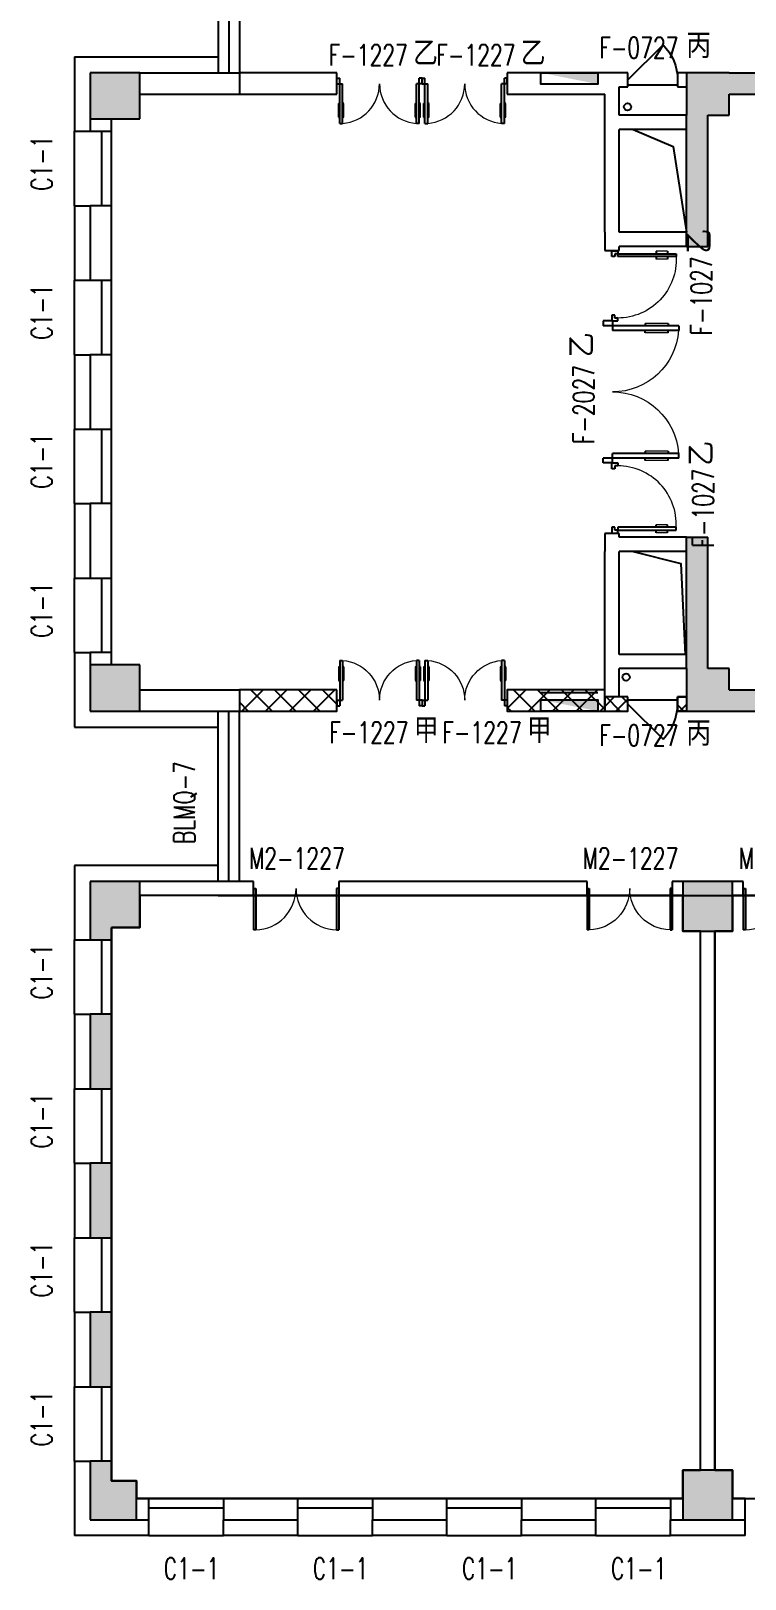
# Model space of a CAD drawing. Extents: x 1456273 to 1532071, y 313528 to 416301.
# Drawn here: x 1456298 to 1466359, y 382828 to 404654 of the extents above; entities that cross this region are included whole.
import ezdxf

# ---------------------------------------------------------------- set-up
doc = ezdxf.new("R2010")
doc.units = 0
doc.header["$LTSCALE"] = 1000
doc.header["$MEASUREMENT"] = 0
for name, color, linetype in [('body', 30, 'Continuous'), ('RM', 4, 'Continuous'), ('消防', 222, 'Continuous')]:
    doc.layers.add(name, color=color, linetype=linetype)
doc.styles.add('_TCH_WINDOW', font='txt.shx', dxfattribs={"height": 3.5, "bigfont": 'hztxt.shx'})

# ---------------------------------------------------------------- blocks, each defined once
blk = doc.blocks.new('cde')
at = {"layer": '消防'}
blk.add_hatch(color=256, dxfattribs=at).paths.add_polyline_path([(-873427, -271674), (-874227, -271674), (-873427, -271834)])
blk.add_lwpolyline([(-874227, -271674), (-873427, -271674), (-873427, -271834), (-874227, -271834)], close=True, dxfattribs=at)
blk = doc.blocks.new('$DorLib2D$00000002')
for p, q in [((-0.5, 0), (-0.5, 0.4875)), ((-0.475, 0.4875), (-0.5, 0.4875)), ((-0.475, 0), (-0.475, 0.4875)), ((0.475, 0), (0.475, 0.4875)), ((0.475, 0.4875), (0.5, 0.4875)), ((0.5, 0), (0.5, 0.4875)), ((-0.5, 0), (-0.475, 0)), ((0.5, 0), (0.475, 0))]:
    blk.add_line(p, q)
at = {"lineweight": 13}
for centre, start, end in [((-0.4875, 0), 0, 88.53072), ((0.4875, 0), 91.46928, 180)]:
    blk.add_arc(centre, 0.4875, start, end, dxfattribs=at)
blk = doc.blocks.new('$WINLIB2D$00000004')
for p, q in [((-0.5, 0.5), (0.5, 0.5)), ((-0.5, 0.241), (0.5, 0.241)), ((-0.5, -0.5), (0.5, -0.5))]:
    blk.add_line(p, q)
blk = doc.blocks.new('$DorLib2D$00000011')
for p, q in [((-0.467, 0.471), (-0.467, -0.062)), ((-0.467, 0.471), (-0.433, 0.471)), ((-0.433, 0.471), (-0.433, 0.004)), ((0.433, 0.471), (0.433, 0.004)), ((0.467, 0.471), (0.433, 0.471)), ((0.467, 0.471), (0.467, -0.062)), ((-0.483, 0.396), (-0.467, 0.396)), ((-0.417, 0.396), (-0.433, 0.396)), ((0.417, 0.396), (0.433, 0.396)), ((0.483, 0.396), (0.467, 0.396)), ((-0.483, 0.235), (-0.467, 0.235)), ((-0.417, 0.235), (-0.433, 0.235)), ((0.417, 0.235), (0.433, 0.235)), ((0.483, 0.235), (0.467, 0.235)), ((-0.5, 0.004), (-0.433, 0.004)), ((-0.5, 0.004), (-0.5, -0.062)), ((0.5, 0.004), (0.433, 0.004)), ((0.5, 0.004), (0.5, -0.062)), ((-0.5, -0.062), (-0.467, -0.062)), ((0.5, -0.062), (0.467, -0.062))]:
    blk.add_line(p, q)
at = {"lineweight": 13}
for p, q in [((-0.483, 0.396), (-0.483, 0.235)), ((-0.417, 0.396), (-0.417, 0.235)), ((0.417, 0.396), (0.417, 0.235)), ((0.483, 0.396), (0.483, 0.235))]:
    blk.add_line(p, q, dxfattribs=at)
for centre, start, end in [((-0.467, 0.004), 0, 85.904), ((0.467, 0.004), 94.096, 180)]:
    blk.add_arc(centre, 0.467, start, end, dxfattribs=at)
blk = doc.blocks.new('$DorLib2D$00000009')
for p, q in [((0.413, 0.905), (0.413, 0.081)), ((0.454, 0.905), (0.413, 0.905)), ((0.454, 0.081), (0.454, 0.905)), ((0.413, 0.782), (0.378, 0.782)), ((0.489, 0.782), (0.454, 0.782)), ((0.413, 0.624), (0.378, 0.624)), ((0.489, 0.624), (0.454, 0.624)), ((-0.494, 0.081), (-0.453, 0.081)), ((-0.494, -0.002), (-0.494, 0.081)), ((-0.453, 0.081), (-0.453, 0.039)), ((-0.453, 0.039), (-0.412, 0.039)), ((-0.412, 0.039), (-0.412, -0.002)), ((0.413, 0.081), (0.454, 0.081)), ((0.454, 0.039), (0.413, 0.039)), ((0.413, 0.039), (0.413, -0.002)), ((0.495, 0.081), (0.454, 0.081)), ((0.454, 0.081), (0.454, 0.039)), ((0.495, -0.002), (0.495, 0.081)), ((-0.494, -0.002), (-0.494, -0.002)), ((-0.412, -0.002), (-0.494, -0.002)), ((0.413, -0.002), (0.495, -0.002)), ((0.495, -0.002), (0.495, -0.002))]:
    blk.add_line(p, q)
at = {"lineweight": 13}
for p, q in [((0.378, 0.782), (0.378, 0.624)), ((0.489, 0.782), (0.489, 0.624))]:
    blk.add_line(p, q, dxfattribs=at)
blk.add_arc((0.372, 0.082), 0.825, 87.134, 180.0717, dxfattribs=at)
blk = doc.blocks.new('$DorLib2D$00000114')
at = {"color": 0}
blk.add_line((0.5, 0), (-0.207, 0.707), dxfattribs=at)
blk.add_arc((0.5, 0), 1, 135, 180, dxfattribs=at)

msp = doc.modelspace()

# ---------------------------------------------------------------- hatches: boundary and pattern name
at = {"layer": 'body'}
for points in [[(1457134, 403415), (1457834, 403415), (1457834, 404065), (1457134, 404065)], [(1465534, 403465), (1466134, 403465), (1466134, 404065), (1465534, 404065)], [(1466134, 404065), (1466134, 403765), (1473934, 403765), (1473934, 404065)], [(1465834, 403465), (1465534, 403465), (1465534, 401615), (1465834, 401615)], [(1465534, 395665), (1465834, 395665), (1465834, 397515), (1465534, 397515)], [(1457134, 395064), (1457834, 395064), (1457834, 395715), (1457134, 395715)], [(1465534, 395064), (1466134, 395064), (1466134, 395665), (1465534, 395665)], [(1466134, 395365), (1466134, 395064), (1473934, 395064), (1473934, 395365)], [(1457134, 392015), (1457834, 392015), (1457834, 392664), (1457134, 392664)], [(1465484, 391964), (1466184, 391964), (1466184, 392664), (1465484, 392664)], [(1457434, 392015), (1457134, 392015), (1457134, 391840), (1457434, 391840)], [(1457134, 390790), (1457134, 389740), (1457434, 389740), (1457434, 390790)], [(1457134, 388690), (1457134, 387640), (1457434, 387640), (1457434, 388690)], [(1457134, 386590), (1457134, 385540), (1457434, 385540), (1457434, 386590)], [(1457134, 384214), (1457434, 384214), (1457434, 384490), (1457134, 384490)], [(1465484, 383665), (1466184, 383665), (1466184, 384364), (1465484, 384364)], [(1457134, 383665), (1457784, 383665), (1457784, 384214), (1457134, 384214)]]:
    msp.add_hatch(color=256, dxfattribs=at).paths.add_polyline_path(points)
h = msp.add_hatch(dxfattribs=at)
h.set_pattern_fill('ANSI37', color=256, scale=150, style=0)
h.set_pattern_definition([(45, (458294.84, -51265.35), (-168.3798, 168.3798), []), (135, (458294.84, -51265.35), (-168.3798, -168.3798), [])])
h.paths.add_polyline_path([(1460609, 395365), (1459234, 395365), (1459234, 395064), (1460609, 395064)])
h.paths.add_polyline_path([(1464384, 395365), (1463009, 395365), (1463009, 395064), (1464384, 395064)])

# ---------------------------------------------------------------- linework, layer by layer
for p, q in [((1458934, 406465), (1458934, 404065)), ((1459084, 406465), (1459084, 404065)), ((1459234, 406465), (1459234, 404065)), ((1456909, 404290), (1456909, 403240)), ((1456909, 404290), (1458934, 404290)), ((1457834, 404065), (1457134, 404065)), ((1457134, 404065), (1457134, 403415)), ((1457834, 404065), (1459234, 404065)), ((1457834, 403415), (1457834, 404065)), ((1459234, 404065), (1459234, 403765)), ((1460609, 404065), (1459234, 404065)), ((1459234, 404065), (1459234, 403765)), ((1460609, 403765), (1460609, 404065)), ((1464484, 404065), (1463009, 404065)), ((1463009, 404065), (1463009, 403765)), ((1464709, 404065), (1464484, 404065)), ((1464709, 403865), (1464709, 404065)), ((1465534, 404065), (1465409, 404065)), ((1465409, 404065), (1465409, 403865)), ((1466134, 404065), (1465534, 404065)), ((1465534, 404065), (1465534, 403465)), ((1466134, 404065), (1473934, 404065)), ((1464584, 403865), (1464709, 403865)), ((1464584, 403465), (1464584, 403865)), ((1464709, 403894), (1465409, 403894)), ((1465409, 403865), (1465534, 403865)), ((1457834, 403765), (1459234, 403765)), ((1459234, 403765), (1460609, 403765)), ((1463009, 403765), (1464384, 403765)), ((1464384, 403465), (1464384, 403765)), ((1466134, 403765), (1473934, 403765)), ((1466134, 403465), (1466134, 403765)), ((1457134, 403415), (1457134, 403240)), ((1457134, 403415), (1457834, 403415)), ((1457434, 403240), (1457434, 403415)), ((1464384, 401815), (1464384, 403465)), ((1465534, 403465), (1464584, 403465)), ((1465534, 401615), (1465534, 403465)), ((1465834, 401615), (1465834, 403465)), ((1465834, 403465), (1466134, 403465)), ((1456909, 403240), (1457134, 403240)), ((1457134, 403240), (1457434, 403240)), ((1465534, 403265), (1464584, 403265)), ((1464584, 401815), (1464584, 403265)), ((1456909, 402190), (1456909, 401140)), ((1456909, 402190), (1457134, 402190)), ((1457134, 402190), (1457134, 401140)), ((1457434, 402190), (1457134, 402190)), ((1457434, 401140), (1457434, 402190)), ((1464384, 401815), (1464384, 401560)), ((1465534, 401815), (1464584, 401815)), ((1465534, 401615), (1464584, 401615)), ((1464584, 401560), (1464584, 401615)), ((1465534, 401615), (1465834, 401615)), ((1464384, 401560), (1464584, 401560)), ((1456909, 401140), (1457134, 401140)), ((1457134, 401140), (1457434, 401140)), ((1456909, 400090), (1456909, 399040)), ((1456909, 400090), (1457134, 400090)), ((1457134, 400090), (1457134, 399040)), ((1457434, 400090), (1457134, 400090)), ((1457434, 399040), (1457434, 400090)), ((1456909, 399040), (1457134, 399040)), ((1457134, 399040), (1457434, 399040)), ((1456909, 397990), (1456909, 396940)), ((1456909, 397990), (1457134, 397990)), ((1457134, 397990), (1457134, 396940)), ((1457434, 397990), (1457134, 397990)), ((1457434, 396940), (1457434, 397990)), ((1464584, 397569), (1464384, 397569)), ((1464384, 397569), (1464384, 397315)), ((1464584, 397515), (1464584, 397569)), ((1465534, 397515), (1464584, 397515)), ((1465534, 395665), (1465534, 397515)), ((1465534, 397515), (1465834, 397515)), ((1465834, 395665), (1465834, 397515)), ((1464384, 395665), (1464384, 397315)), ((1465534, 397315), (1464584, 397315)), ((1464584, 395865), (1464584, 397315)), ((1456909, 396940), (1457134, 396940)), ((1457134, 396940), (1457434, 396940)), ((1456909, 395890), (1456909, 394840)), ((1456909, 395890), (1457134, 395890)), ((1457434, 395890), (1457134, 395890)), ((1457134, 395890), (1457134, 395715)), ((1457834, 395715), (1457134, 395715)), ((1457134, 395715), (1457134, 395064)), ((1457434, 395715), (1457434, 395890)), ((1457834, 395064), (1457834, 395715)), ((1465534, 395865), (1464584, 395865)), ((1464384, 395064), (1464384, 395665)), ((1464584, 395265), (1464584, 395665)), ((1465534, 395665), (1464584, 395665)), ((1465534, 395665), (1465534, 395064)), ((1466134, 395665), (1465834, 395665)), ((1466134, 395365), (1466134, 395665)), ((1457834, 395365), (1459234, 395365)), ((1459234, 395365), (1459234, 395064)), ((1460609, 395365), (1459234, 395365)), ((1459234, 395365), (1459234, 395064)), ((1460609, 395064), (1460609, 395365)), ((1464384, 395365), (1463009, 395365)), ((1463009, 395365), (1463009, 395064)), ((1464384, 395064), (1464384, 395365)), ((1464384, 395132), (1464516, 395265)), ((1464601, 395064), (1464401, 395265)), ((1464709, 395265), (1464584, 395265)), ((1464709, 395180), (1464625, 395265)), ((1464709, 395064), (1464709, 395265)), ((1465409, 395259), (1465415, 395265)), ((1465534, 395265), (1465409, 395265)), ((1465409, 395265), (1465409, 395064)), ((1465534, 395253), (1465523, 395265)), ((1466134, 395365), (1473934, 395365)), ((1457134, 395064), (1457834, 395064)), ((1457834, 395064), (1459234, 395064)), ((1458934, 392664), (1458934, 395064)), ((1459084, 392664), (1459084, 395064)), ((1459234, 392664), (1459234, 395064)), ((1459234, 395064), (1460609, 395064)), ((1463009, 395064), (1464384, 395064)), ((1464384, 395064), (1464709, 395064)), ((1464541, 395064), (1464709, 395233)), ((1464709, 395226), (1465409, 395226)), ((1465499, 395064), (1465409, 395154)), ((1465409, 395064), (1465534, 395064)), ((1465439, 395064), (1465534, 395160)), ((1465534, 395064), (1466134, 395064)), ((1466134, 395064), (1473934, 395064)), ((1456909, 394840), (1458934, 394840)), ((1456909, 392890), (1456909, 391840)), ((1458934, 392890), (1456909, 392890)), ((1457834, 392664), (1457134, 392664)), ((1457134, 392664), (1457134, 392015)), ((1458934, 392664), (1457834, 392664)), ((1457834, 392015), (1457834, 392664)), ((1459434, 392664), (1458934, 392664)), ((1459434, 392465), (1459434, 392664)), ((1464134, 392664), (1460634, 392664)), ((1460634, 392664), (1460634, 392465)), ((1464134, 392465), (1464134, 392664)), ((1465484, 392664), (1465334, 392664)), ((1465334, 392664), (1465334, 392465)), ((1466184, 392664), (1465484, 392664)), ((1465484, 392664), (1465484, 391964)), ((1466335, 392664), (1466184, 392664)), ((1466184, 391964), (1466184, 392664)), ((1466335, 392465), (1466335, 392664)), ((1458934, 392465), (1457834, 392465)), ((1458934, 392465), (1459434, 392465)), ((1460634, 392465), (1464134, 392465)), ((1465334, 392465), (1465484, 392465)), ((1466184, 392465), (1466335, 392465)), ((1457134, 392015), (1457134, 391840)), ((1457434, 391840), (1457434, 392015)), ((1457434, 392015), (1457834, 392015)), ((1456909, 391840), (1457134, 391840)), ((1457134, 391840), (1457434, 391840)), ((1465484, 391964), (1466184, 391964)), ((1465734, 384364), (1465734, 391964)), ((1465934, 384364), (1465934, 391964)), ((1456909, 390790), (1456909, 389740)), ((1456909, 390790), (1457134, 390790)), ((1457134, 390790), (1457134, 389740)), ((1457434, 390790), (1457134, 390790)), ((1457434, 389740), (1457434, 390790)), ((1456909, 389740), (1457134, 389740)), ((1457134, 389740), (1457434, 389740)), ((1456909, 388690), (1456909, 387640)), ((1456909, 388690), (1457134, 388690)), ((1457134, 388690), (1457134, 387640)), ((1457434, 388690), (1457134, 388690)), ((1457434, 387640), (1457434, 388690)), ((1456909, 387640), (1457134, 387640)), ((1457134, 387640), (1457434, 387640)), ((1456909, 386590), (1456909, 385540)), ((1456909, 386590), (1457134, 386590)), ((1457134, 386590), (1457134, 385540)), ((1457434, 386590), (1457134, 386590)), ((1457434, 385540), (1457434, 386590)), ((1456909, 385540), (1457134, 385540)), ((1457134, 385540), (1457434, 385540)), ((1456909, 384490), (1456909, 383440)), ((1456909, 384490), (1457134, 384490)), ((1457434, 384490), (1457134, 384490)), ((1457134, 384490), (1457134, 384214)), ((1457434, 384214), (1457434, 384490)), ((1466184, 384364), (1465484, 384364)), ((1465484, 384364), (1465484, 383665)), ((1466184, 383665), (1466184, 384364)), ((1457134, 384214), (1457134, 383665)), ((1457784, 384214), (1457434, 384214)), ((1457784, 383665), (1457784, 384214)), ((1457959, 383965), (1457784, 383965)), ((1457959, 383665), (1457959, 383965)), ((1460059, 383965), (1459009, 383965)), ((1459009, 383965), (1459009, 383665)), ((1460059, 383665), (1460059, 383965)), ((1462159, 383965), (1461109, 383965)), ((1461109, 383965), (1461109, 383665)), ((1462159, 383665), (1462159, 383965)), ((1464259, 383965), (1463209, 383965)), ((1463209, 383965), (1463209, 383665)), ((1464259, 383665), (1464259, 383965)), ((1465484, 383965), (1465309, 383965)), ((1465309, 383965), (1465309, 383665)), ((1466359, 383965), (1466184, 383965)), ((1466359, 383665), (1466359, 383965)), ((1457134, 383665), (1457784, 383665)), ((1457784, 383665), (1457959, 383665)), ((1457959, 383440), (1457959, 383665)), ((1459009, 383665), (1460059, 383665)), ((1459009, 383440), (1459009, 383665)), ((1460059, 383440), (1460059, 383665)), ((1461109, 383665), (1462159, 383665)), ((1461109, 383440), (1461109, 383665)), ((1462159, 383440), (1462159, 383665)), ((1463209, 383665), (1464259, 383665)), ((1463209, 383440), (1463209, 383665)), ((1464259, 383440), (1464259, 383665)), ((1465309, 383665), (1465484, 383665)), ((1465309, 383440), (1465309, 383665)), ((1465484, 383665), (1466184, 383665)), ((1466184, 383665), (1466359, 383665)), ((1466359, 383440), (1466359, 383665)), ((1457959, 383440), (1456909, 383440)), ((1460059, 383440), (1459009, 383440)), ((1462159, 383440), (1461109, 383440)), ((1464259, 383440), (1463209, 383440)), ((1465734, 383440), (1465309, 383440)), ((1466359, 383440), (1465734, 383440))]:
    msp.add_line(p, q, dxfattribs=at)
for points in [[(1464784, 403265), (1465346, 403023), (1465534, 401815)], [(1464784, 397315), (1465454, 397147), (1465517, 395865)]]:
    msp.add_lwpolyline(points, dxfattribs=at)
for points in [[(1460609, 395365), (1459234, 395365), (1459234, 395064), (1460609, 395064)], [(1464384, 395365), (1463009, 395365), (1463009, 395064), (1464384, 395064)], [(1464709, 395265), (1464384, 395265), (1464384, 395064), (1464709, 395064)], [(1465409, 395265), (1465534, 395265), (1465534, 395064), (1465409, 395064)]]:
    msp.add_lwpolyline(points, close=True, dxfattribs=at)
at = {"layer": 'RM'}
for points in [[(1457434, 392015), (1457434, 384214), (1457784, 384214), (1457784, 383965), (1461334, 383965), (1461934, 383965), (1465484, 383965), (1465484, 384364), (1465734, 384364), (1465734, 391964), (1465484, 391964), (1465484, 392465), (1457834, 392465), (1457834, 392015)], [(1465934, 384364), (1466184, 384364), (1466184, 383965), (1473884, 383965), (1473884, 384364), (1474584, 384364), (1474584, 383965), (1482284, 383965), (1482284, 384364), (1482534, 384364), (1482534, 391964), (1482284, 391964), (1482284, 392465), (1474584, 392465), (1474584, 391964), (1473884, 391964), (1473884, 392465), (1466184, 392465), (1466184, 391964), (1465934, 391964)]]:
    msp.add_lwpolyline(points, close=True, dxfattribs=at)
at = {"layer": '消防'}
for p, q in [((1463484, 395325), (1464284, 395325)), ((1459434, 392465), (1513634, 392465))]:
    msp.add_line(p, q, dxfattribs=at)
at = {"layer": '消防', "linetype": 'Continuous'}
for centre in [(1464704, 403584), (1464684, 395544)]:
    msp.add_circle(centre, 50, dxfattribs=at)

# ---------------------------------------------------------------- block references
at = {"layer": 'body'}
for name, p, xscale, yscale, zscale, rotation in [('$DorLib2D$00000114', (1465059, 403965), 700, -700, 700, 179.9999999976799), ('$DorLib2D$00000011', (1461209, 403915), 1200, 1200, 1200, 179.9999999943399), ('$DorLib2D$00000011', (1462409, 403915), 1200, 1200, 1200, 179.9999999943399), ('$DorLib2D$00000009', (1464484, 401060), 1000, -1000, 1000, 89.99999999999703), ('$DorLib2D$00000011', (1464484, 399565), 2000, -2000, 2000, 89.99999999999703), ('$DorLib2D$00000009', (1464484, 398069), -1000, -1000, -1000, 89.99999999999703), ('$DorLib2D$00000011', (1461209, 395215), 1200, -1200, 1200, 180.0000000049553), ('$DorLib2D$00000011', (1462409, 395215), 1200, -1200, 1200, 180.0000000049553), ('$DorLib2D$00000114', (1465059, 395165), 700, 700, 700, 180.0000000000058)]:
    msp.add_blockref(name, p, dxfattribs=dict(at, xscale=xscale, yscale=yscale, zscale=zscale, rotation=rotation))
ref = msp.add_blockref('$WINLIB2D$00000004', (1457172, 402715), dxfattribs=dict(at, xscale=-1050, yscale=525, zscale=-1050, rotation=270))
ref.add_attrib('A', 'C1-1', (1456596, 402400), dxfattribs={"height": 297.5, "rotation": 90, "style": '_TCH_WINDOW', "width": 0.705882})
ref = msp.add_blockref('$WINLIB2D$00000004', (1457172, 400615), dxfattribs=dict(at, xscale=-1050, yscale=525, zscale=-1050, rotation=270))
ref.add_attrib('A', 'C1-1', (1456596, 400300), dxfattribs={"height": 297.5, "rotation": 90, "style": '_TCH_WINDOW', "width": 0.705882})
ref = msp.add_blockref('$WINLIB2D$00000004', (1457172, 398515), dxfattribs=dict(at, xscale=-1050, yscale=525, zscale=-1050, rotation=270))
ref.add_attrib('A', 'C1-1', (1456596, 398200), dxfattribs={"height": 297.5, "rotation": 90, "style": '_TCH_WINDOW', "width": 0.705882})
ref = msp.add_blockref('$WINLIB2D$00000004', (1457172, 396415), dxfattribs=dict(at, xscale=-1050, yscale=525, zscale=-1050, rotation=270))
ref.add_attrib('A', 'C1-1', (1456596, 396100), dxfattribs={"height": 297.5, "rotation": 90, "style": '_TCH_WINDOW', "width": 0.705882})
ref = msp.add_blockref('$DorLib2D$00000002', (1460034, 392565), dxfattribs=dict(at, xscale=-1200, yscale=-1200, zscale=1200))
ref.add_attrib('A', 'M2-1227', (1459369, 392841), dxfattribs={"height": 297.5, "style": '_TCH_WINDOW', "width": 0.705882})
ref = msp.add_blockref('$DorLib2D$00000002', (1464734, 392565), dxfattribs=dict(at, xscale=1200, yscale=-1200, zscale=-1200))
ref.add_attrib('A', 'M2-1227', (1464069, 392840), dxfattribs={"height": 297.5, "style": '_TCH_WINDOW', "width": 0.705882})
ref = msp.add_blockref('$DorLib2D$00000002', (1466935, 392565), dxfattribs=dict(at, xscale=-1200, yscale=-1200, zscale=1200))
ref.add_attrib('A', 'M2-1227', (1466270, 392840), dxfattribs={"height": 297.5, "style": '_TCH_WINDOW', "width": 0.705882})
ref = msp.add_blockref('$WINLIB2D$00000004', (1457172, 391315), dxfattribs=dict(at, xscale=-1050, yscale=525, zscale=-1050, rotation=270))
ref.add_attrib('A', 'C1-1', (1456596, 391000), dxfattribs={"height": 297.5, "rotation": 90, "style": '_TCH_WINDOW', "width": 0.705882})
ref = msp.add_blockref('$WINLIB2D$00000004', (1457172, 389215), dxfattribs=dict(at, xscale=-1050, yscale=525, zscale=-1050, rotation=270))
ref.add_attrib('A', 'C1-1', (1456596, 388900), dxfattribs={"height": 297.5, "rotation": 90, "style": '_TCH_WINDOW', "width": 0.705882})
ref = msp.add_blockref('$WINLIB2D$00000004', (1457172, 387115), dxfattribs=dict(at, xscale=-1050, yscale=525, zscale=-1050, rotation=270))
ref.add_attrib('A', 'C1-1', (1456596, 386800), dxfattribs={"height": 297.5, "rotation": 90, "style": '_TCH_WINDOW', "width": 0.705882})
ref = msp.add_blockref('$WINLIB2D$00000004', (1457172, 385015), dxfattribs=dict(at, xscale=-1050, yscale=525, zscale=-1050, rotation=270))
ref.add_attrib('A', 'C1-1', (1456596, 384700), dxfattribs={"height": 297.5, "rotation": 90, "style": '_TCH_WINDOW', "width": 0.705882})
ref = msp.add_blockref('$WINLIB2D$00000004', (1458484, 383702), dxfattribs=dict(at, xscale=1050, yscale=-525, zscale=1050, rotation=180))
ref.add_attrib('A', 'C1-1', (1458169, 382828), dxfattribs={"height": 297.5, "style": '_TCH_WINDOW', "width": 0.705882})
ref = msp.add_blockref('$WINLIB2D$00000004', (1460584, 383702), dxfattribs=dict(at, xscale=1050, yscale=-525, zscale=1050, rotation=180))
ref.add_attrib('A', 'C1-1', (1460269, 382828), dxfattribs={"height": 297.5, "style": '_TCH_WINDOW', "width": 0.705882})
ref = msp.add_blockref('$WINLIB2D$00000004', (1462684, 383702), dxfattribs=dict(at, xscale=1050, yscale=-525, zscale=1050, rotation=180))
ref.add_attrib('A', 'C1-1', (1462369, 382828), dxfattribs={"height": 297.5, "style": '_TCH_WINDOW', "width": 0.705882})
ref = msp.add_blockref('$WINLIB2D$00000004', (1464784, 383702), dxfattribs=dict(at, xscale=1050, yscale=-525, zscale=1050, rotation=180))
ref.add_attrib('A', 'C1-1', (1464469, 382828), dxfattribs={"height": 297.5, "style": '_TCH_WINDOW', "width": 0.705882})
at = {"layer": '消防'}
for p in [(2337711, 675739), (2337711, 666899)]:
    msp.add_blockref('cde', p, dxfattribs=at)

# ---------------------------------------------------------------- texts
at = {"layer": 'body', "style": '_TCH_WINDOW', "width": 0.705882}
for s, rotation, p in [('F-1227', 360, (1460492, 404165)), ('F-1227', 360, (1462009, 404165)), ('F-0727', 360, (1464306, 404270)), ('F-1027', 90, (1465891, 400360)), ('F-2027', 90, (1464234, 398829)), ('F-1027', 90, (1465918, 397369)), ('F-1227', 0, (1460501, 394615)), ('F-1227', 0, (1462095, 394615)), ('BLMQ-7', 90, (1458607, 393190))]:
    msp.add_text(s, height=297.5, rotation=rotation, dxfattribs=at).set_placement(p)
at = {"layer": 'body', "style": '_TCH_WINDOW'}
for s, rotation, p in [('乙', 360, (1461682, 404165)), ('乙', 360, (1463199, 404165)), ('丙', 360, (1465531, 404270)), ('乙', 90, (1465891, 401515)), ('乙', 90, (1464234, 400054)), ('乙', 90, (1465918, 398524)), ('甲', 0, (1461691, 394615)), ('甲', 0, (1463285, 394615))]:
    msp.add_text(s, height=350, rotation=rotation, dxfattribs=at).set_placement(p)
at = {"layer": 'body', "style": '_TCH_WINDOW', "width": 0.705882}
msp.add_text('F-0727', height=297.5, dxfattribs=at).set_placement((1464306, 394575))
at = {"layer": 'body', "style": '_TCH_WINDOW'}
msp.add_text('丙', height=350, dxfattribs=at).set_placement((1465531, 394575))

doc.saveas('drawing.dxf')
